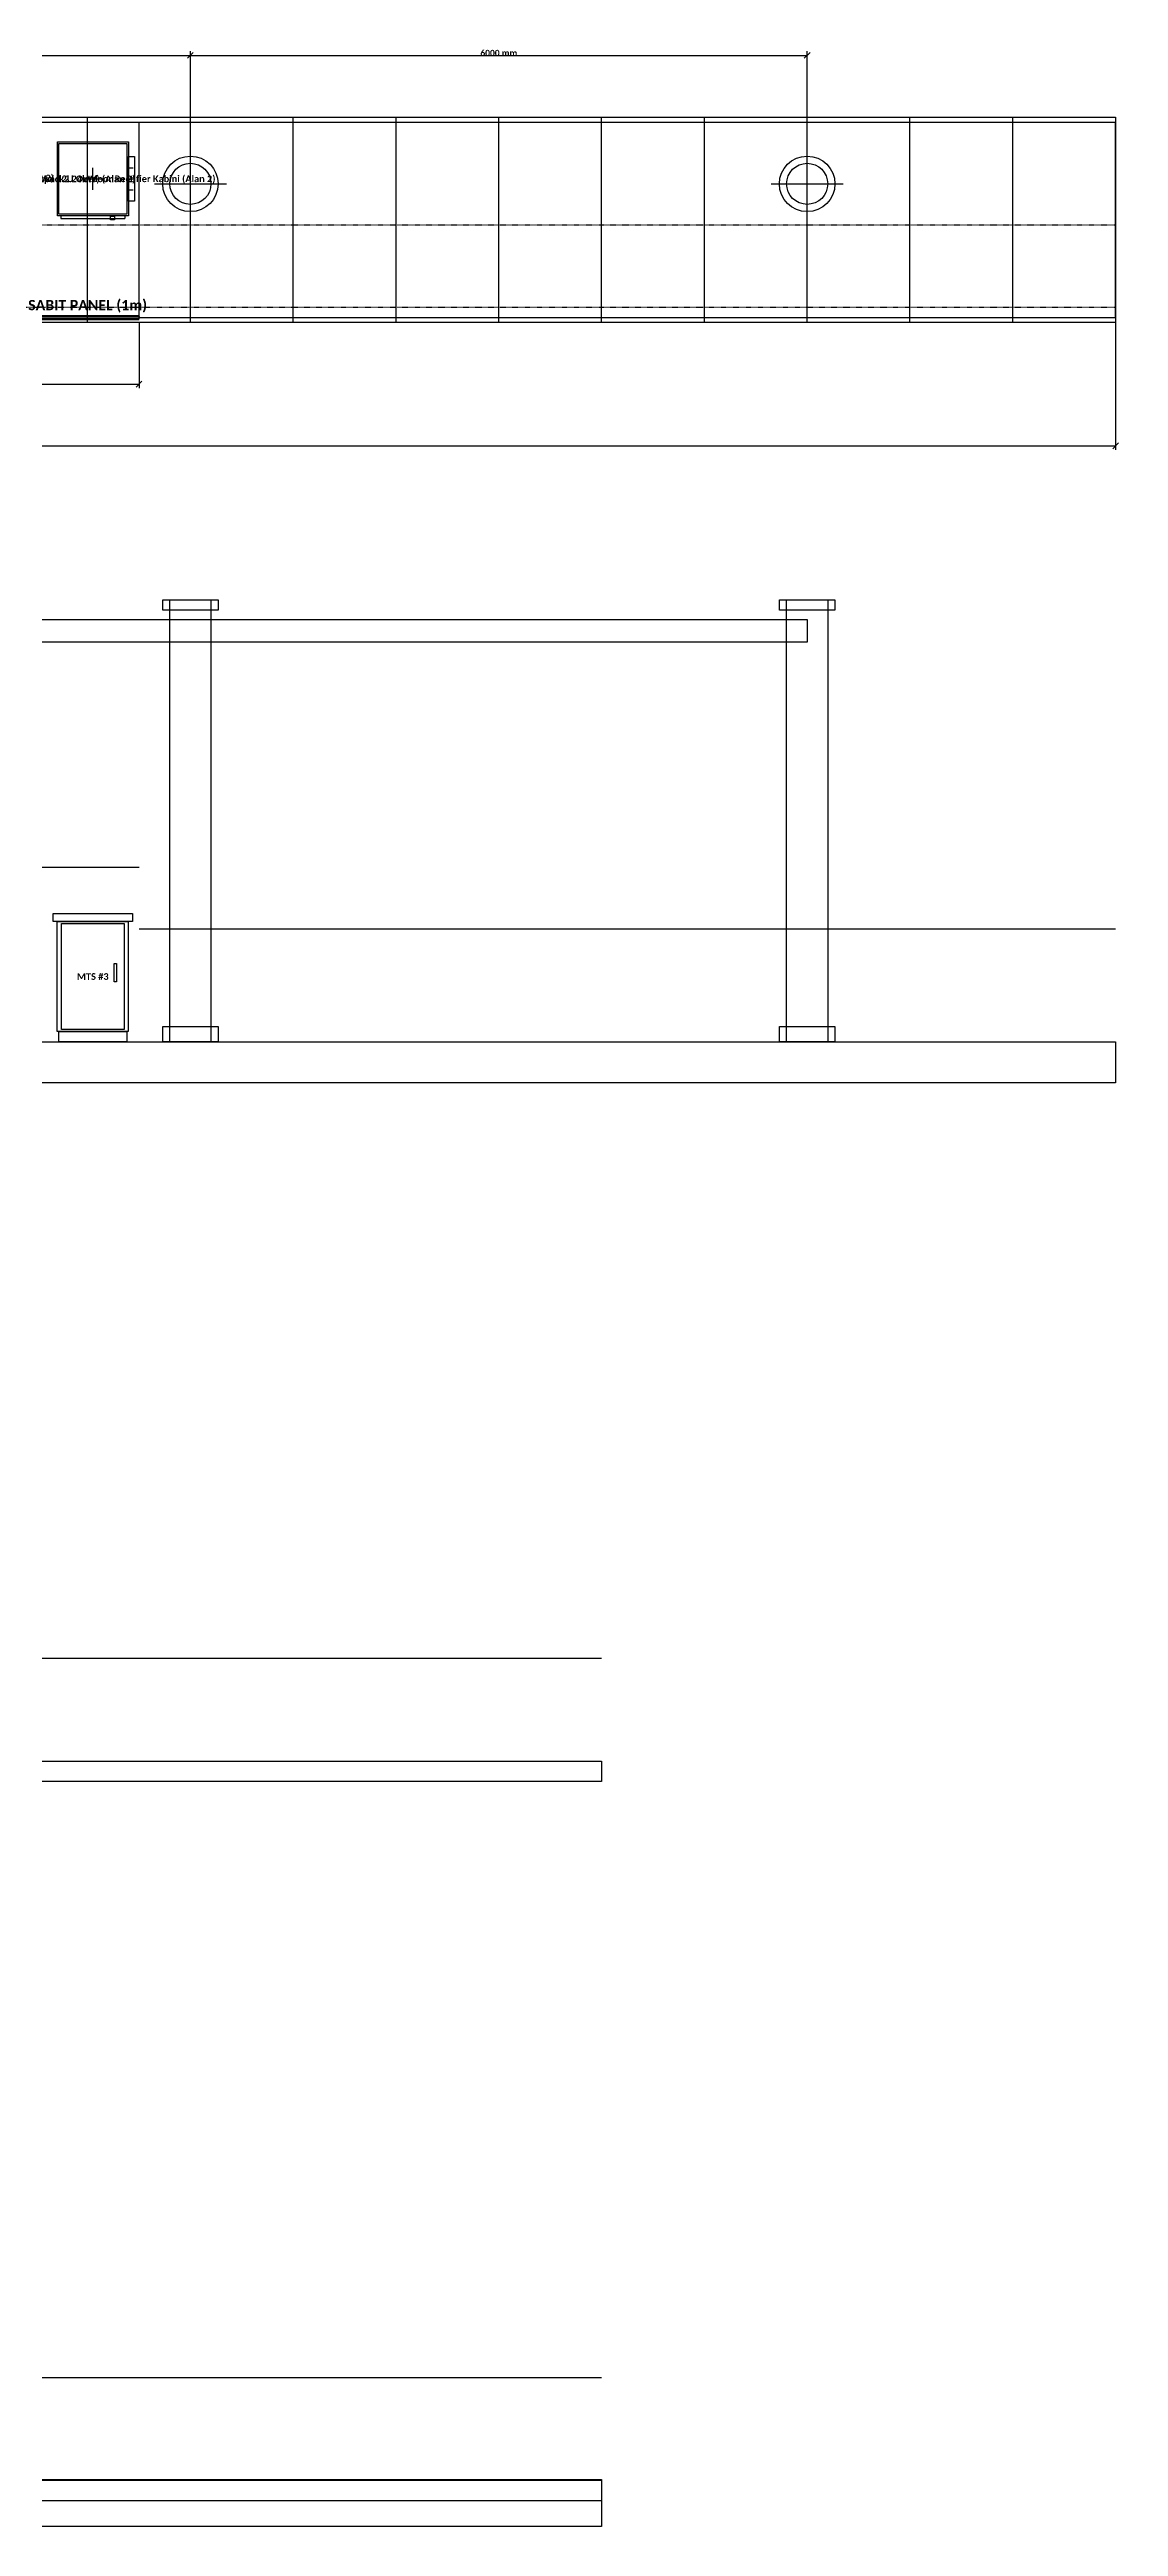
# Model space of a CAD drawing. Header units: millimetres. Extents: x -17300 to 15028, y -21450 to 26300.
# Drawn here: x 4630 to 15028, y -21450 to 2657 of the extents above; entities that cross this region are included whole.
import ezdxf
from ezdxf.enums import TextEntityAlignment as Align

# ---------------------------------------------------------------- set-up
doc = ezdxf.new("R2010")
doc.units = ezdxf.units.MM
doc.linetypes.add('DASHED', pattern=[10, 5, -5])
for name, color, linetype in [('EKP_RECTIFIER_ELTEK_20U', 3, 'CONTINUOUS'), ('EKP_RECTIFIER_MTS9304A', 94, 'CONTINUOUS'), ('KORKULUK_KAPI', 4, 'CONTINUOUS'), ('MONTAJ_BORULARI', 2, 'CONTINUOUS'), ('OLCULER', 1, 'CONTINUOUS'), ('YURUYUS_KORIDORU', 3, 'DASHED'), ('ZEMIN_PLATFORM', 8, 'CONTINUOUS')]:
    doc.layers.add(name, color=color, linetype=linetype)
doc.styles.get("Standard").update_dxf_attribs({"font": 'calibrib.ttf'})

msp = doc.modelspace()

# ---------------------------------------------------------------- linework, layer by layer
at = {"layer": 'EKP_RECTIFIER_MTS9304A'}
for p, q in [((5051, 1291), (5051, 1507)), ((5408, 1507), (5444, 1507)), ((4947, 1399), (5154, 1399)), ((5408, 1399), (5444, 1399)), ((5408, 1291), (5444, 1291)), ((4740, 1039), (4740, 1014)), ((4740, 1014), (5361, 1014)), ((5361, 1039), (5361, 1014))]:
    msp.add_line(p, q, dxfattribs=at)
for points in [[(4706, 1039), (4706, 1759), (5396, 1759), (5396, 1039)], [(4721, 1054), (4721, 1744), (5381, 1744), (5381, 1054)], [(5396, 1183), (5396, 1615), (5456, 1615), (5456, 1183)], [(5223, 1001), (5223, 1037), (5263, 1037), (5263, 1001)], [(4665, -5830), (4665, -5750), (5435, -5750), (5435, -5830)], [(4705, -6900), (4705, -5830), (5395, -5830), (5395, -6900)], [(4746, -6880), (4746, -5850), (5354, -5850), (5354, -6880)], [(5257, -6418), (5257, -6238), (5282, -6238), (5282, -6418)], [(4720, -7000), (4720, -6900), (5380, -6900), (5380, -7000)]]:
    msp.add_lwpolyline(points, close=True, dxfattribs=at)
at = {"layer": 'KORKULUK_KAPI'}
for p, q in [((-5500, 1950), (5500, 1950)), ((5500, 1950), (15000, 1950)), ((5500, 50), (5500, 1950)), ((15000, 50), (15000, 1950)), ((-5500, 70), (5500, 70)), ((-5500, 30), (5500, 30)), ((5500, 50), (15000, 50)), ((-5500, -5300), (5500, -5300)), ((5500, -5900), (15000, -5900)), ((-10000, -13000), (10000, -13000)), ((-10000, -20000), (10000, -20000))]:
    msp.add_line(p, q, dxfattribs=at)
msp.add_lwpolyline([(4500, 40), (4500, 60), (5500, 60), (5500, 40)], close=True, dxfattribs=at)
at = {"layer": 'MONTAJ_BORULARI'}
for p, q in [((6000, 1000), (6000, 1700)), ((12000, 1000), (12000, 1700)), ((5650, 1350), (6350, 1350)), ((11650, 1350), (12350, 1350))]:
    msp.add_line(p, q, dxfattribs=at)
for points in [[(-12000, -3110), (-12000, -2890), (12000, -2890), (12000, -3110)], [(5730, -2800), (5730, -2700), (6270, -2700), (6270, -2800)], [(5800, -7000), (5800, -2700), (6200, -2700), (6200, -7000)], [(11730, -2800), (11730, -2700), (12270, -2700), (12270, -2800)], [(11800, -7000), (11800, -2700), (12200, -2700), (12200, -7000)], [(5730, -7000), (5730, -6850), (6270, -6850), (6270, -7000)], [(11730, -7000), (11730, -6850), (12270, -6850), (12270, -7000)], [(-10000, -21450), (-10000, -20993), (10000, -20993), (10000, -21450)]]:
    msp.add_lwpolyline(points, close=True, dxfattribs=at)
for centre, radius in [((6000, 1350), 270), ((6000, 1350), 200), ((12000, 1350), 270), ((12000, 1350), 200)]:
    msp.add_circle(centre, radius, dxfattribs=at)
at = {"layer": 'OLCULER'}
for p, q in [((0, 2600), (6000, 2600)), ((5972, 2572), (6028, 2628)), ((5972, 2572), (6028, 2628)), ((6000, 2000), (6000, 2640)), ((6000, 2000), (6000, 2640)), ((6000, 2600), (12000, 2600)), ((11972, 2572), (12028, 2628)), ((12000, 2000), (12000, 2640)), ((5500, 0), (5500, -640)), ((15000, 0), (15000, -1240)), ((-5500, -600), (5500, -600)), ((5472, -628), (5528, -572)), ((-15000, -1200), (15000, -1200)), ((14972, -1228), (15028, -1172))]:
    msp.add_line(p, q, dxfattribs=at)
at = {"layer": 'YURUYUS_KORIDORU'}
for p, q in [((-15000, 950), (15000, 950)), ((-15000, 150), (15000, 150))]:
    msp.add_line(p, q, dxfattribs=at)
at = {"layer": 'ZEMIN_PLATFORM'}
for p, q in [((5000, 0), (5000, 2000)), ((6000, 0), (6000, 2000)), ((7000, 0), (7000, 2000)), ((8000, 0), (8000, 2000)), ((9000, 0), (9000, 2000)), ((10000, 0), (10000, 2000)), ((11000, 0), (11000, 2000)), ((12000, 0), (12000, 2000)), ((13000, 0), (13000, 2000)), ((14000, 0), (14000, 2000)), ((-15000, -7000), (15000, -7000))]:
    msp.add_line(p, q, dxfattribs=at)
for points in [[(-15000, 0), (-15000, 2000), (15000, 2000), (15000, 0)], [(-15000, -7400), (-15000, -7000), (15000, -7000), (15000, -7400)], [(-10000, -14200), (-10000, -14000), (10000, -14000), (10000, -14200)], [(-10000, -21200), (-10000, -21000), (10000, -21000), (10000, -21200)]]:
    msp.add_lwpolyline(points, close=True, dxfattribs=at)

# ---------------------------------------------------------------- texts
at = {"layer": 'EKP_RECTIFIER_ELTEK_20U'}
for p in [(3403, 1407), (4194, 1398)]:
    msp.add_text('20U Outdoor DC Guc Kaynagi (Eltek Flatpack2 24kW) (Alan 2)', height=65, dxfattribs=at).set_placement(p, align=Align.MIDDLE_CENTER)
at = {"layer": 'EKP_RECTIFIER_MTS9304A'}
for s, p in [('MTS9304A-HX10AX 12U Outdoor Rectifier Kabini (Alan 2)', (5051, 1399)), ('MTS #3', (5050, -6365))]:
    msp.add_text(s, height=65, dxfattribs=at).set_placement(p, align=Align.MIDDLE_CENTER)
at = {"layer": 'KORKULUK_KAPI'}
msp.add_text('SABIT PANEL (1m)', height=100, dxfattribs=at).set_placement((5000, 120), align=Align.CENTER)
at = {"layer": 'OLCULER'}
msp.add_text('6000 mm', height=60, dxfattribs=at).set_placement((9000, 2624), align=Align.MIDDLE_CENTER)

doc.saveas('drawing.dxf')
